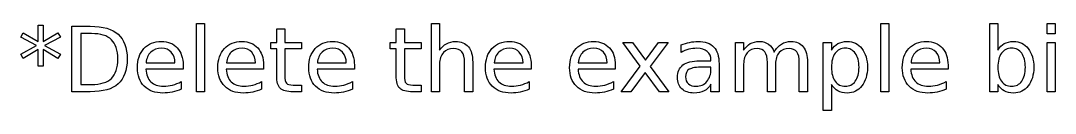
# Model space of a CAD drawing. Extents: x -140 to 352, y 0 to 216.
# Drawn here: x -124 to -72.2, y 39.1 to 43.5 of the extents above; entities that cross this region are included whole.
import ezdxf

# ---------------------------------------------------------------- set-up
doc = ezdxf.new("R2010")
doc.units = 0
doc.layers.add('Design_Template', color=7, linetype='CONTINUOUS')

msp = doc.modelspace()

# ---------------------------------------------------------------- linework, layer by layer
at = {"layer": 'Design_Template', "color": 7}
for points in [[(-122.03333, 42.807022), (-122.824875, 42.379279), (-122.03333, 41.949331), (-122.161212, 41.733255), (-122.902045, 42.180842), (-122.902045, 41.349609), (-123.153399, 41.349609), (-123.153399, 42.180842), (-123.894233, 41.733255), (-124.022115, 41.949331), (-123.230569, 42.379279), (-124.022115, 42.807022), (-123.894233, 43.025303), (-123.153399, 42.577717), (-123.153399, 43.408949), (-122.902045, 43.408949), (-122.902045, 42.577717), (-122.161212, 43.025303)], [(-115.220309, 43.488324), (-114.814615, 43.488324), (-114.814615, 40.05756), (-115.220309, 40.05756)], [(-80.930309, 43.488324), (-80.524615, 43.488324), (-80.524615, 40.05756), (-80.930309, 40.05756)], [(-72.595938, 43.488324), (-72.190243, 43.488324), (-72.190243, 42.974592), (-72.595938, 42.974592)], [(-91.590812, 42.527005), (-92.483781, 41.325355), (-91.54451, 40.05756), (-92.022965, 40.05756), (-92.74175, 41.027699), (-93.460535, 40.05756), (-93.93899, 40.05756), (-92.979875, 41.349609), (-93.85741, 42.527005), (-93.378955, 42.527005), (-92.724111, 41.647265), (-92.069267, 42.527005)], [(-72.595938, 42.527005), (-72.190243, 42.527005), (-72.190243, 40.05756), (-72.595938, 40.05756)]]:
    msp.add_lwpolyline(points, close=True, dxfattribs=at)
for points in [[(-121.455656, 43.349418), (-120.540639, 43.349418)], [(-120.540639, 40.05756), (-121.455656, 40.05756), (-121.455656, 43.349418)], [(-111.196437, 40.871154), (-111.196437, 42.21171), (-111.494094, 42.21171), (-111.494094, 42.527005), (-111.196437, 42.527005), (-111.196437, 43.228151), (-110.788538, 43.228151)], [(-110.788538, 43.228151), (-110.788538, 42.527005), (-109.952896, 42.527005), (-109.952896, 42.21171), (-110.788538, 42.21171), (-110.788538, 40.871154)], [(-105.208035, 40.871154), (-105.208035, 42.21171), (-105.505691, 42.21171), (-105.505691, 42.527005), (-105.208035, 42.527005), (-105.208035, 43.228151), (-104.800135, 43.228151)], [(-104.800135, 43.228151), (-104.800135, 42.527005), (-103.964493, 42.527005), (-103.964493, 42.21171), (-104.800135, 42.21171), (-104.800135, 40.871154)], [(-103.036247, 41.453237), (-103.036247, 40.05756), (-103.444146, 40.05756), (-103.444146, 43.488324), (-103.036247, 43.488324), (-103.036247, 42.143359)], [(-75.069792, 40.427977), (-75.069792, 40.05756), (-75.477691, 40.05756), (-75.477691, 43.488324), (-75.069792, 43.488324), (-75.069792, 42.152178)], [(-121.010274, 42.983411), (-121.010274, 40.423567), (-120.472288, 40.423567)], [(-120.472288, 42.983411), (-121.010274, 42.983411)], [(-87.805066, 41.453237), (-87.805066, 40.05756), (-88.212965, 40.05756), (-88.212965, 42.527005), (-87.805066, 42.527005), (-87.805066, 42.143359)], [(-83.404163, 40.427977), (-83.404163, 39.11829), (-83.812062, 39.11829), (-83.812062, 42.527005), (-83.404163, 42.527005), (-83.404163, 42.152178)], [(-90.940378, 42.03973), (-90.940378, 42.414557)], [(-117.73826, 41.510564), (-116.291872, 41.51268)], [(-113.707774, 41.510564), (-112.261385, 41.51268)], [(-109.156941, 41.510564), (-107.710552, 41.51268)], [(-101.375986, 41.548046), (-101.375986, 40.05756), (-101.781681, 40.05756), (-101.781681, 41.534817)], [(-100.302219, 41.510564), (-98.85583, 41.51268)], [(-96.086524, 41.510564), (-94.640135, 41.51268)], [(-90.009927, 41.616397), (-89.441073, 41.616397), (-89.441073, 41.656085)], [(-89.035378, 41.466467), (-89.035378, 40.05756), (-89.441073, 40.05756), (-89.441073, 40.432387)], [(-86.206542, 41.453237), (-86.206542, 40.05756), (-86.614441, 40.05756), (-86.614441, 41.534817)], [(-84.608017, 41.548046), (-84.608017, 40.05756), (-85.015917, 40.05756), (-85.015917, 41.534817)], [(-79.417774, 41.510564), (-77.971385, 41.51268)], [(-115.886177, 41.393706), (-115.886177, 41.195269), (-117.75149, 41.195269)], [(-111.855691, 41.393706), (-111.855691, 41.195269), (-113.721003, 41.195269)], [(-107.304858, 41.393706), (-107.304858, 41.195269), (-109.17017, 41.195269)], [(-98.450135, 41.393706), (-98.450135, 41.195269), (-100.315448, 41.195269)], [(-94.234441, 41.393706), (-94.234441, 41.195269), (-96.099753, 41.195269)], [(-89.441073, 41.208498), (-89.441073, 41.298897), (-89.844562, 41.298897)], [(-77.565691, 41.393706), (-77.565691, 41.195269), (-79.431003, 41.195269)], [(-115.980986, 40.566883), (-115.980986, 40.183237)], [(-111.9505, 40.566883), (-111.9505, 40.183237)], [(-107.399667, 40.566883), (-107.399667, 40.183237)], [(-98.544944, 40.566883), (-98.544944, 40.183237)], [(-94.32925, 40.566883), (-94.32925, 40.183237)], [(-77.6605, 40.566883), (-77.6605, 40.183237)], [(-110.369615, 40.397109), (-109.952896, 40.397109), (-109.952896, 40.05756), (-110.369615, 40.05756)], [(-104.381212, 40.397109), (-103.964493, 40.397109), (-103.964493, 40.05756), (-104.381212, 40.05756)]]:
    msp.add_lwpolyline(points, dxfattribs=at)
for points in [[(-120.540639, 43.349418), (-119.9027, 43.349414), (-119.434536, 43.216385), (-119.136142, 42.950338)], [(-119.475691, 42.67473), (-119.68589, 42.880513), (-120.01809, 42.983408), (-120.472288, 42.983411)], [(-119.158191, 41.706796), (-119.158194, 42.147765), (-119.264028, 42.470409), (-119.475691, 42.67473)], [(-119.136142, 42.950338), (-118.837756, 42.685751), (-118.688559, 42.271237), (-118.688556, 41.706796)], [(-117.848503, 42.229349), (-117.629488, 42.46747), (-117.334774, 42.586533), (-116.964354, 42.586536)], [(-116.964354, 42.586536), (-116.632157, 42.586533), (-116.369779, 42.479228), (-116.177219, 42.264626)], [(-113.818017, 42.229349), (-113.599002, 42.46747), (-113.304285, 42.586533), (-112.933868, 42.586536)], [(-112.933868, 42.586536), (-112.601671, 42.586533), (-112.339293, 42.479228), (-112.146733, 42.264626)], [(-109.267184, 42.229349), (-109.048169, 42.46747), (-108.753451, 42.586533), (-108.383035, 42.586536)], [(-108.383035, 42.586536), (-108.050838, 42.586533), (-107.78846, 42.479228), (-107.595899, 42.264626)], [(-102.694493, 42.476293), (-102.562205, 42.549784), (-102.410069, 42.586533), (-102.238087, 42.586536)], [(-102.238087, 42.586536), (-101.954397, 42.586533), (-101.739792, 42.498338), (-101.594267, 42.321953)], [(-100.412462, 42.229349), (-100.193447, 42.46747), (-99.898729, 42.586533), (-99.528312, 42.586536)], [(-99.528312, 42.586536), (-99.196116, 42.586533), (-98.933737, 42.479228), (-98.741177, 42.264626)], [(-96.196767, 42.229349), (-95.977752, 42.46747), (-95.683038, 42.586533), (-95.312618, 42.586536)], [(-95.312618, 42.586536), (-94.980421, 42.586533), (-94.718043, 42.479228), (-94.525483, 42.264626)], [(-90.940378, 42.414557), (-90.791919, 42.47188), (-90.647869, 42.514506), (-90.508226, 42.542439)], [(-90.508226, 42.542439), (-90.368586, 42.571825), (-90.232622, 42.586533), (-90.100326, 42.586536)], [(-90.100326, 42.586536), (-89.743142, 42.586533), (-89.476354, 42.493928), (-89.299962, 42.308724)], [(-87.472132, 42.478498), (-87.342782, 42.550517), (-87.189176, 42.586533), (-87.011316, 42.586536)], [(-87.011316, 42.586536), (-86.831992, 42.586533), (-86.679857, 42.540964), (-86.55491, 42.449835)], [(-85.91109, 42.456449), (-85.769983, 42.543169), (-85.603884, 42.586533), (-85.412792, 42.586536)], [(-85.412792, 42.586536), (-85.155564, 42.586533), (-84.957126, 42.496133), (-84.817479, 42.315338)], [(-83.082253, 42.478498), (-82.951433, 42.550517), (-82.795622, 42.586533), (-82.614823, 42.586536)], [(-82.614823, 42.586536), (-82.314962, 42.586533), (-82.071693, 42.46747), (-81.885014, 42.229349)], [(-79.528017, 42.229349), (-79.309002, 42.46747), (-79.014288, 42.586533), (-78.643868, 42.586536)], [(-78.643868, 42.586536), (-78.311671, 42.586533), (-78.049293, 42.479228), (-77.856733, 42.264626)], [(-74.747882, 42.478498), (-74.617061, 42.550517), (-74.46125, 42.586533), (-74.280451, 42.586536)], [(-74.280451, 42.586536), (-73.98059, 42.586533), (-73.737322, 42.46747), (-73.550642, 42.229349)], [(-118.174823, 41.268029), (-118.174823, 41.672249), (-118.066051, 41.992691), (-117.848503, 42.229349)], [(-117.504545, 42.050755), (-117.639779, 41.922869), (-117.717683, 41.742804), (-117.73826, 41.510564)], [(-116.959944, 42.242578), (-117.186311, 42.242574), (-117.367847, 42.178633), (-117.504545, 42.050755)], [(-116.479285, 42.04414), (-116.599818, 42.176428), (-116.760039, 42.242574), (-116.959944, 42.242578)], [(-116.291872, 41.512769), (-116.294694, 41.734722), (-116.357284, 41.911845), (-116.479285, 42.04414)], [(-116.177219, 42.264626), (-115.983194, 42.051485), (-115.886181, 41.761181), (-115.886177, 41.393706)], [(-114.144337, 41.268029), (-114.144337, 41.672249), (-114.035565, 41.992691), (-113.818017, 42.229349)], [(-113.474059, 42.050755), (-113.609293, 41.922869), (-113.687197, 41.742804), (-113.707774, 41.510564)], [(-112.929458, 42.242578), (-113.155825, 42.242574), (-113.337358, 42.178633), (-113.474059, 42.050755)], [(-112.448799, 42.04414), (-112.569332, 42.176428), (-112.729553, 42.242574), (-112.929458, 42.242578)], [(-112.261385, 41.512769), (-112.264208, 41.734722), (-112.326797, 41.911845), (-112.448799, 42.04414)], [(-112.146733, 42.264626), (-111.952708, 42.051485), (-111.855694, 41.761181), (-111.855691, 41.393706)], [(-109.593503, 41.268029), (-109.593503, 41.672249), (-109.484731, 41.992691), (-109.267184, 42.229349)], [(-108.923226, 42.050755), (-109.05846, 41.922869), (-109.136363, 41.742804), (-109.156941, 41.510564)], [(-108.378625, 42.242578), (-108.604992, 42.242574), (-108.786524, 42.178633), (-108.923226, 42.050755)], [(-107.897965, 42.04414), (-108.018499, 42.176428), (-108.17872, 42.242574), (-108.378625, 42.242578)], [(-107.710552, 41.512769), (-107.713374, 41.734722), (-107.775964, 41.911845), (-107.897965, 42.04414)], [(-107.595899, 42.264626), (-107.401875, 42.051485), (-107.304861, 41.761181), (-107.304858, 41.393706)], [(-102.846628, 42.024296), (-102.973043, 41.884653), (-103.03625, 41.694298), (-103.036247, 41.453237)], [(-103.036247, 42.143359), (-102.939236, 42.291815), (-102.825317, 42.402795), (-102.694493, 42.476293)], [(-102.328486, 42.233758), (-102.547505, 42.233755), (-102.720218, 42.163933), (-102.846628, 42.024296)], [(-101.918382, 42.059574), (-102.009519, 42.175695), (-102.14622, 42.233755), (-102.328486, 42.233758)], [(-101.781681, 41.534817), (-101.781684, 41.768529), (-101.827252, 41.943447), (-101.918382, 42.059574)], [(-101.594267, 42.321953), (-101.44875, 42.147031), (-101.37599, 41.889063), (-101.375986, 41.548046)], [(-100.738781, 41.268029), (-100.738781, 41.672249), (-100.630009, 41.992691), (-100.412462, 42.229349)], [(-100.068503, 42.050755), (-100.203734, 41.922869), (-100.281641, 41.742804), (-100.302219, 41.510564)], [(-99.523903, 42.242578), (-99.75027, 42.242574), (-99.931802, 42.178633), (-100.068503, 42.050755)], [(-99.043243, 42.04414), (-99.163777, 42.176428), (-99.323998, 42.242574), (-99.523903, 42.242578)], [(-98.85583, 41.512769), (-98.858652, 41.734722), (-98.921242, 41.911845), (-99.043243, 42.04414)], [(-98.741177, 42.264626), (-98.547153, 42.051485), (-98.450139, 41.761181), (-98.450135, 41.393706)], [(-96.523087, 41.268029), (-96.523087, 41.672249), (-96.414315, 41.992691), (-96.196767, 42.229349)], [(-95.852809, 42.050755), (-95.988043, 41.922869), (-96.065947, 41.742804), (-96.086524, 41.510564)], [(-95.308208, 42.242578), (-95.534575, 42.242574), (-95.716111, 42.178633), (-95.852809, 42.050755)], [(-94.827549, 42.04414), (-94.948082, 42.176428), (-95.108303, 42.242574), (-95.308208, 42.242578)], [(-94.640135, 41.512769), (-94.642958, 41.734722), (-94.705547, 41.911845), (-94.827549, 42.04414)], [(-94.525483, 42.264626), (-94.331458, 42.051485), (-94.234444, 41.761181), (-94.234441, 41.393706)], [(-90.554528, 42.191866), (-90.688291, 42.15807), (-90.816906, 42.107344), (-90.940378, 42.03973)], [(-90.142219, 42.242578), (-90.283333, 42.242574), (-90.420769, 42.22568), (-90.554528, 42.191866)], [(-89.626281, 42.088237), (-89.748286, 42.191129), (-89.920265, 42.242574), (-90.142219, 42.242578)], [(-89.441073, 41.656085), (-89.441076, 41.842761), (-89.502813, 41.98681), (-89.626281, 42.088237)], [(-89.299962, 42.308724), (-89.123576, 42.123512), (-89.035382, 41.842761), (-89.035378, 41.466467)], [(-87.622062, 42.022092), (-87.744067, 41.882448), (-87.805069, 41.69283), (-87.805066, 41.453237)], [(-87.805066, 42.143359), (-87.712465, 42.294757), (-87.601485, 42.406468), (-87.472132, 42.478498)], [(-87.128174, 42.233758), (-87.335434, 42.233755), (-87.500061, 42.163199), (-87.622062, 42.022092)], [(-86.740118, 42.061779), (-86.823906, 42.176428), (-86.953259, 42.233755), (-87.128174, 42.233758)], [(-86.614441, 41.534817), (-86.614444, 41.772939), (-86.656337, 41.948594), (-86.740118, 42.061779)], [(-86.55491, 42.449835), (-86.428502, 42.358698), (-86.335161, 42.226406), (-86.274892, 42.05296)], [(-86.274892, 42.05296), (-86.173472, 42.235226), (-86.052205, 42.369722), (-85.91109, 42.456449)], [(-86.023538, 42.024296), (-86.145543, 41.884653), (-86.206545, 41.694298), (-86.206542, 41.453237)], [(-85.52524, 42.233758), (-85.735442, 42.233755), (-85.901541, 42.163933), (-86.023538, 42.024296)], [(-85.141594, 42.061779), (-85.225382, 42.176428), (-85.353264, 42.233755), (-85.52524, 42.233758)], [(-85.015917, 41.534817), (-85.01592, 41.771468), (-85.057813, 41.947123), (-85.141594, 42.061779)], [(-84.817479, 42.315338), (-84.677843, 42.136007), (-84.608024, 41.880243), (-84.608017, 41.548046)], [(-83.404163, 42.152178), (-83.318907, 42.299167), (-83.211606, 42.407939), (-83.082253, 42.478498)], [(-83.22116, 41.991224), (-83.343161, 41.822179), (-83.404163, 41.588464), (-83.404163, 41.290078)], [(-82.714042, 42.246987), (-82.928647, 42.246984), (-83.097687, 42.161728), (-83.22116, 41.991224)], [(-82.209128, 41.991224), (-82.331133, 42.161728), (-82.499436, 42.246984), (-82.714042, 42.246987)], [(-82.02392, 41.290078), (-82.02392, 41.588464), (-82.085656, 41.822179), (-82.209128, 41.991224)], [(-81.885014, 42.229349), (-81.696867, 41.99122), (-81.602795, 41.67813), (-81.602792, 41.290078)], [(-79.854337, 41.268029), (-79.854337, 41.672249), (-79.745565, 41.992691), (-79.528017, 42.229349)], [(-79.184059, 42.050755), (-79.319293, 41.922869), (-79.397197, 41.742804), (-79.417774, 41.510564)], [(-78.639458, 42.242578), (-78.865825, 42.242574), (-79.047361, 42.178633), (-79.184059, 42.050755)], [(-78.158799, 42.04414), (-78.279332, 42.176428), (-78.439553, 42.242574), (-78.639458, 42.242578)], [(-77.971385, 41.512769), (-77.974208, 41.734722), (-78.036797, 41.911845), (-78.158799, 42.04414)], [(-77.856733, 42.264626), (-77.662708, 42.051485), (-77.565694, 41.761181), (-77.565691, 41.393706)], [(-75.069792, 42.152178), (-74.984536, 42.299167), (-74.877231, 42.407939), (-74.747882, 42.478498)], [(-74.886788, 41.991224), (-75.008789, 41.822179), (-75.069792, 41.588464), (-75.069792, 41.290078)], [(-74.37967, 42.246987), (-74.594275, 42.246984), (-74.763316, 42.161728), (-74.886788, 41.991224)], [(-73.874757, 41.991224), (-73.996758, 42.161728), (-74.165065, 42.246984), (-74.37967, 42.246987)], [(-73.689549, 41.290078), (-73.689549, 41.588464), (-73.751285, 41.822179), (-73.874757, 41.991224)], [(-73.550642, 42.229349), (-73.362495, 41.99122), (-73.26842, 41.67813), (-73.26842, 41.290078)], [(-119.475691, 40.732248), (-119.264028, 40.938034), (-119.158194, 41.262882), (-119.158191, 41.706796)], [(-118.688556, 41.706796), (-118.688559, 41.13941), (-118.83849, 40.722691), (-119.138347, 40.45664)], [(-90.843365, 41.40473), (-90.656689, 41.545838), (-90.378876, 41.616394), (-90.009927, 41.616397)], [(-117.830865, 40.337578), (-118.06017, 40.56688), (-118.174823, 40.877031), (-118.174823, 41.268029)], [(-117.75149, 41.195269), (-117.733851, 40.915985), (-117.650066, 40.702847), (-117.500135, 40.555859)], [(-113.800378, 40.337578), (-114.029684, 40.56688), (-114.144337, 40.877031), (-114.144337, 41.268029)], [(-113.721003, 41.195269), (-113.703365, 40.915985), (-113.61958, 40.702847), (-113.469649, 40.555859)], [(-109.249545, 40.337578), (-109.478851, 40.56688), (-109.593503, 40.877031), (-109.593503, 41.268029)], [(-109.17017, 41.195269), (-109.152531, 40.915985), (-109.068747, 40.702847), (-108.918816, 40.555859)], [(-100.394823, 40.337578), (-100.624128, 40.56688), (-100.738781, 40.877031), (-100.738781, 41.268029)], [(-100.315448, 41.195269), (-100.297809, 40.915985), (-100.214024, 40.702847), (-100.064094, 40.555859)], [(-96.179128, 40.337578), (-96.408434, 40.56688), (-96.523087, 40.877031), (-96.523087, 41.268029)], [(-96.099753, 41.195269), (-96.082115, 40.915985), (-95.99833, 40.702847), (-95.848399, 40.555859)], [(-91.121177, 40.776345), (-91.121177, 41.054154), (-91.028573, 41.263616), (-90.843365, 41.40473)], [(-90.525865, 41.186449), (-90.652279, 41.11148), (-90.715483, 40.983598), (-90.715483, 40.802803)], [(-89.844562, 41.298897), (-90.172353, 41.298894), (-90.399454, 41.261411), (-90.525865, 41.186449)], [(-89.646125, 40.571293), (-89.509427, 40.731511), (-89.441076, 40.943911), (-89.441073, 41.208498)], [(-83.404163, 41.290078), (-83.404163, 40.991684), (-83.343161, 40.757235), (-83.22116, 40.586727)], [(-82.209128, 40.586727), (-82.085656, 40.757235), (-82.02392, 40.991684), (-82.02392, 41.290078)], [(-81.602792, 41.290078), (-81.602795, 40.902019), (-81.696867, 40.588928), (-81.885014, 40.350807)], [(-79.510378, 40.337578), (-79.739684, 40.56688), (-79.854337, 40.877031), (-79.854337, 41.268029)], [(-79.431003, 41.195269), (-79.413365, 40.915985), (-79.32958, 40.702847), (-79.179649, 40.555859)], [(-75.069792, 41.290078), (-75.069792, 40.991684), (-75.008789, 40.757235), (-74.886788, 40.586727)], [(-73.874757, 40.586727), (-73.751285, 40.757235), (-73.689549, 40.991684), (-73.689549, 41.290078)], [(-73.26842, 41.290078), (-73.26842, 40.902019), (-73.362495, 40.588928), (-73.550642, 40.350807)], [(-119.138347, 40.45664), (-119.438212, 40.190586), (-119.905642, 40.05756), (-120.540639, 40.05756)], [(-120.472288, 40.423567), (-120.01809, 40.423564), (-119.68589, 40.526458), (-119.475691, 40.732248)], [(-117.500135, 40.555859), (-117.348737, 40.410335), (-117.138542, 40.337574), (-116.869545, 40.337578)], [(-116.417549, 40.394904), (-116.27056, 40.433121), (-116.125039, 40.490447), (-115.980986, 40.566883)], [(-113.469649, 40.555859), (-113.318251, 40.410335), (-113.108052, 40.337574), (-112.839059, 40.337578)], [(-112.387062, 40.394904), (-112.240074, 40.433121), (-112.094553, 40.490447), (-111.9505, 40.566883)], [(-111.017844, 40.231744), (-111.136906, 40.349336), (-111.196437, 40.56247), (-111.196437, 40.871154)], [(-110.788538, 40.871154), (-110.788542, 40.669774), (-110.761339, 40.540421), (-110.706958, 40.483099)], [(-110.706958, 40.483099), (-110.651103, 40.425769), (-110.538655, 40.397105), (-110.369615, 40.397109)], [(-108.918816, 40.555859), (-108.767418, 40.410335), (-108.557222, 40.337574), (-108.288226, 40.337578)], [(-107.836229, 40.394904), (-107.689241, 40.433121), (-107.54372, 40.490447), (-107.399667, 40.566883)], [(-105.029441, 40.231744), (-105.148503, 40.349336), (-105.208035, 40.56247), (-105.208035, 40.871154)], [(-104.800135, 40.871154), (-104.800135, 40.669774), (-104.772936, 40.540421), (-104.718556, 40.483099)], [(-104.718556, 40.483099), (-104.6627, 40.425769), (-104.550252, 40.397105), (-104.381212, 40.397109)], [(-100.064094, 40.555859), (-99.912696, 40.410335), (-99.702497, 40.337574), (-99.433503, 40.337578)], [(-98.981507, 40.394904), (-98.834519, 40.433121), (-98.688998, 40.490447), (-98.544944, 40.566883)], [(-95.848399, 40.555859), (-95.697001, 40.410335), (-95.486806, 40.337574), (-95.217809, 40.337578)], [(-94.765812, 40.394904), (-94.618824, 40.433121), (-94.473303, 40.490447), (-94.32925, 40.566883)], [(-90.898486, 40.205286), (-91.046949, 40.347865), (-91.121177, 40.538217), (-91.121177, 40.776345)], [(-90.715483, 40.802803), (-90.715483, 40.65875), (-90.668447, 40.544097), (-90.574372, 40.458845)], [(-90.574372, 40.458845), (-90.478829, 40.375057), (-90.349479, 40.333164), (-90.186316, 40.333168)], [(-90.186316, 40.333168), (-89.961424, 40.333164), (-89.781359, 40.412539), (-89.646125, 40.571293)], [(-89.441073, 40.432387), (-89.533681, 40.282453), (-89.649067, 40.171476), (-89.787236, 40.099453)], [(-83.22116, 40.586727), (-83.097687, 40.417686), (-82.928647, 40.333164), (-82.714042, 40.333168)], [(-82.714042, 40.333168), (-82.499436, 40.333164), (-82.331133, 40.417686), (-82.209128, 40.586727)], [(-79.179649, 40.555859), (-79.028251, 40.410335), (-78.818056, 40.337574), (-78.549059, 40.337578)], [(-78.097062, 40.394904), (-77.950074, 40.433121), (-77.804553, 40.490447), (-77.6605, 40.566883)], [(-74.886788, 40.586727), (-74.763316, 40.417686), (-74.594275, 40.333164), (-74.37967, 40.333168)], [(-74.37967, 40.333168), (-74.165065, 40.333164), (-73.996758, 40.417686), (-73.874757, 40.586727)], [(-116.893799, 39.993619), (-117.287735, 39.993619), (-117.600091, 40.108269), (-117.830865, 40.337578)], [(-116.428573, 40.042126), (-116.581446, 40.009777), (-116.73652, 39.993619), (-116.893799, 39.993619)], [(-116.869545, 40.337578), (-116.713737, 40.337574), (-116.563073, 40.356698), (-116.417549, 40.394904)], [(-115.980986, 40.183237), (-116.12651, 40.121498), (-116.275707, 40.074462), (-116.428573, 40.042126)], [(-112.863312, 39.993619), (-113.257249, 39.993619), (-113.569605, 40.108269), (-113.800378, 40.337578)], [(-112.398087, 40.042126), (-112.55096, 40.009777), (-112.706034, 39.993619), (-112.863312, 39.993619)], [(-112.839059, 40.337578), (-112.683251, 40.337574), (-112.532587, 40.356698), (-112.387062, 40.394904)], [(-111.9505, 40.183237), (-112.096024, 40.121498), (-112.245218, 40.074462), (-112.398087, 40.042126)], [(-110.369615, 40.05756), (-110.682708, 40.05756), (-110.898785, 40.115621), (-111.017844, 40.231744)], [(-108.312479, 39.993619), (-108.706416, 39.993619), (-109.018772, 40.108269), (-109.249545, 40.337578)], [(-107.847253, 40.042126), (-108.000126, 40.009777), (-108.1552, 39.993619), (-108.312479, 39.993619)], [(-108.288226, 40.337578), (-108.132418, 40.337574), (-107.981754, 40.356698), (-107.836229, 40.394904)], [(-107.399667, 40.183237), (-107.545191, 40.121498), (-107.694384, 40.074462), (-107.847253, 40.042126)], [(-104.381212, 40.05756), (-104.694302, 40.05756), (-104.910378, 40.115621), (-105.029441, 40.231744)], [(-99.457757, 39.993619), (-99.851693, 39.993619), (-100.16405, 40.108269), (-100.394823, 40.337578)], [(-98.992531, 40.042126), (-99.145404, 40.009777), (-99.300478, 39.993619), (-99.457757, 39.993619)], [(-99.433503, 40.337578), (-99.277696, 40.337574), (-99.127028, 40.356698), (-98.981507, 40.394904)], [(-98.544944, 40.183237), (-98.690469, 40.121498), (-98.839662, 40.074462), (-98.992531, 40.042126)], [(-95.242062, 39.993619), (-95.635999, 39.993619), (-95.948355, 40.108269), (-96.179128, 40.337578)], [(-94.776837, 40.042126), (-94.92971, 40.009777), (-95.084784, 39.993619), (-95.242062, 39.993619)], [(-95.217809, 40.337578), (-95.062001, 40.337574), (-94.911337, 40.356698), (-94.765812, 40.394904)], [(-94.32925, 40.183237), (-94.474774, 40.121498), (-94.623971, 40.074462), (-94.776837, 40.042126)], [(-90.294354, 39.993619), (-90.547179, 39.993619), (-90.748556, 40.064175), (-90.898486, 40.205286)], [(-89.787236, 40.099453), (-89.925409, 40.028897), (-90.094449, 39.993619), (-90.294354, 39.993619)], [(-83.082253, 40.099453), (-83.211606, 40.171476), (-83.318907, 40.280985), (-83.404163, 40.427977)], [(-82.614823, 39.993619), (-82.795622, 39.993619), (-82.951433, 40.028897), (-83.082253, 40.099453)], [(-81.885014, 40.350807), (-82.071693, 40.112678), (-82.314962, 39.993619), (-82.614823, 39.993619)], [(-78.573312, 39.993619), (-78.967249, 39.993619), (-79.279605, 40.108269), (-79.510378, 40.337578)], [(-78.108087, 40.042126), (-78.26096, 40.009777), (-78.416034, 39.993619), (-78.573312, 39.993619)], [(-78.549059, 40.337578), (-78.393251, 40.337574), (-78.242587, 40.356698), (-78.097062, 40.394904)], [(-77.6605, 40.183237), (-77.806024, 40.121498), (-77.955221, 40.074462), (-78.108087, 40.042126)], [(-74.747882, 40.099453), (-74.877231, 40.171476), (-74.984536, 40.280985), (-75.069792, 40.427977)], [(-74.280451, 39.993619), (-74.46125, 39.993619), (-74.617061, 40.028897), (-74.747882, 40.099453)], [(-73.550642, 40.350807), (-73.737322, 40.112678), (-73.98059, 39.993619), (-74.280451, 39.993619)]]:
    msp.add_open_spline(points, degree=3, dxfattribs=at)

doc.saveas('drawing.dxf')
